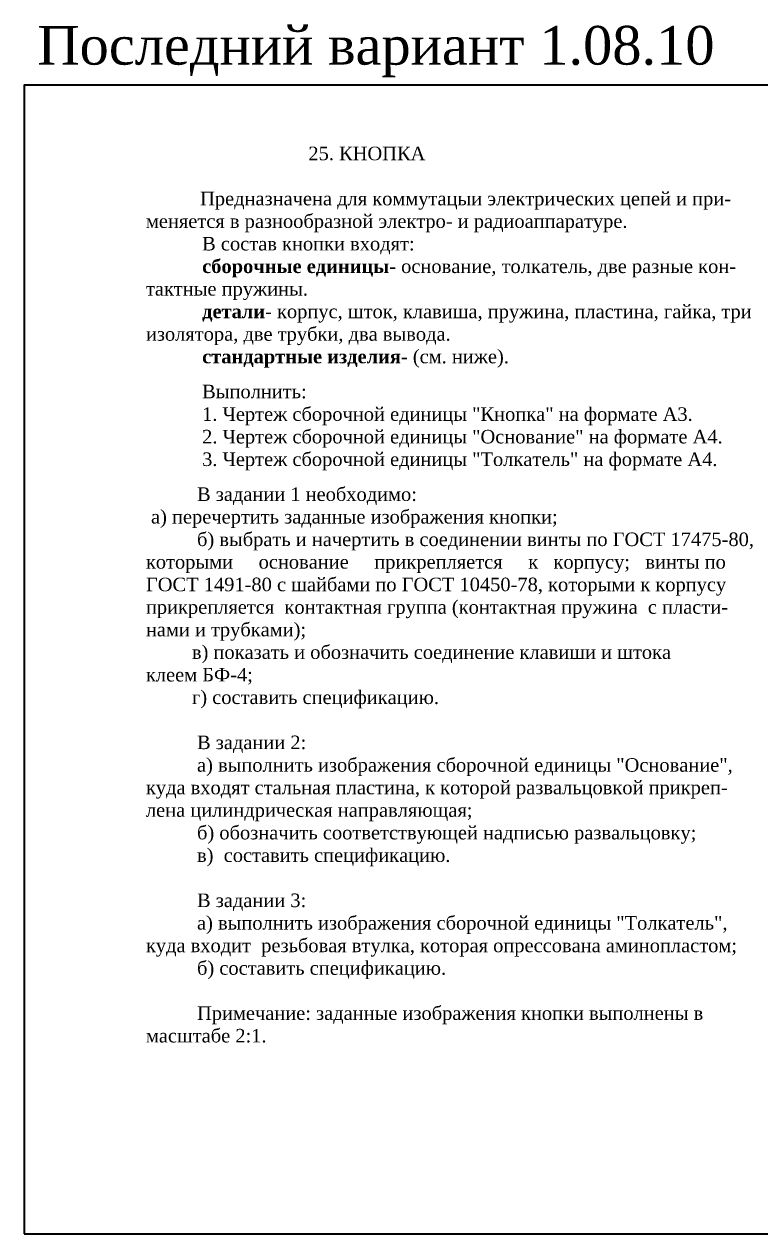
# Model space of a CAD drawing. Header units: millimetres. Extents: x 0 to 420, y 0 to 313.
# Drawn here: x 0 to 190.2, y 0 to 312.7 of the extents above; entities that cross this region are included whole.
import ezdxf

# ---------------------------------------------------------------- set-up
doc = ezdxf.new("R2010")
doc.units = ezdxf.units.MM
doc.header["$LTSCALE"] = 0.5
doc.layers.get('0').update_dxf_attribs({"linetype": 'CONTINUOUS', "lineweight": 60})
doc.styles.add('стиль1', font='TIMES.TTF')

msp = doc.modelspace()

# ---------------------------------------------------------------- linework, layer by layer
at = {"color": 7, "lineweight": 0}
for p, q in [((420.0000013490593, 296.9999997325646), (1.349059402855346e-06, 296.9999997325646)), ((1.349059402855346e-06, 296.9999997325646), (1.349059402855346e-06, -2.674353254406014e-07)), ((1.349059402855346e-06, -2.674353254406014e-07), (420.0000013490593, -2.674353254406014e-07))]:
    msp.add_line(p, q, dxfattribs=at)
at = {"color": 7, "lineweight": -3}
msp.add_lwpolyline([(1.349059402855346e-06, -2.674353254406014e-07), (420.0000013490594, -2.674353254406014e-07), (420.0000013490594, 296.9999997325647), (1.349059402855346e-06, 296.9999997325647)], close=True, dxfattribs=at)

# ---------------------------------------------------------------- texts
at = {"color": 1, "lineweight": -3, "style": 'стиль1'}
msp.add_text('Последний вариант 1.08.10', height=10, dxfattribs=at).set_placement((3.422783860592972, 302.2799681957704))
at = {"color": 7, "insert": (31.47099722455732, 286.9055627491589), "char_height": 3.5, "width": 154.2121212121212, "attachment_point": 1, "style": 'стиль1'}
msp.add_mtext('{\\fTimes New Roman|b0|i0|c204|p18;\\H1x;^I^I^I^I\\P^I^I^I25. КНОПКА\\P\\P^IПредназначена для коммутацыи электрических цепей и при-\\Pменяется в разнообразной электро- и радиоаппаратуре.\\P           В состав кнопки входят:\\P           \\fTimes New Roman|b1|i0|c204|p18;сборочные единицы\\fTimes New Roman|b0|i0|c204|p18;- основание, толкатель, две разные \\C256;кон-\\C7;\\Pтактные пружины.\\P          \\fTimes New Roman|b1|i0|c204|p18; детали\\fTimes New Roman|b0|i0|c204|p18;- корпус, шток, клавиша, пружина, пластина, гайка, \\C256;три \\C7;\\Pизолятора, две трубки, два вывода.\\P         \\fTimes New Roman|b1|i0|c204|p18;  стандартные изделия\\fTimes New Roman|b0|i0|c204|p18;- (см. ниже).\\P  \\H0.55x;         \\P\\H1.818x;           Выполнить:\\P           1. Чертеж сборочной единицы "Кнопка" на формате А3.\\P           2. Чертеж сборочной единицы "Основание" на формате А4.\\P           3. Чертеж сборочной единицы "Толкатель" на формате А4.\\P^I\\H0.55x; \\P\\H1.818x;          В задании 1 необходимо:^I^I\\P а) перечертить заданные изображения кнопки;\\P          б) выбрать и начертить в соединении винты по ГОСТ 17475-80,\\Pкоторыми     основание     прикрепляется     к   корпусу;   винты по\\PГОСТ 1491-80 с шайбами по ГОСТ 10450-78, которыми к корпусу прикрепляется  контактная группа (контактная пружина  с пласти-\\Pнами и трубками);\\P         в) показать и обозначить соединение клавиши и штока\\Pклеем БФ-4;\\P         г) составить спецификацию.\\P\\P          В задании 2:  \\P          а) выполнить изображения сборочной единицы "Основание", куда входят стальная пластина, к которой развальцовкой прикреп-\\Pлена цилиндрическая направляющая;\\P          б) обозначить соответствующей надписью развальцовку;\\P          в)  составить спецификацию.\\P \\P          В задании 3:\\P          а) выполнить изображения сборочной единицы "Толкатель",\\Pкуда входит  резьбовая втулка, которая опрессована аминопластом;\\P          б) составить спецификацию.\\P\\P          Примечание: заданные изображения кнопки выполнены в масштабе 2:1.}', dxfattribs=at)

doc.saveas('drawing.dxf')
